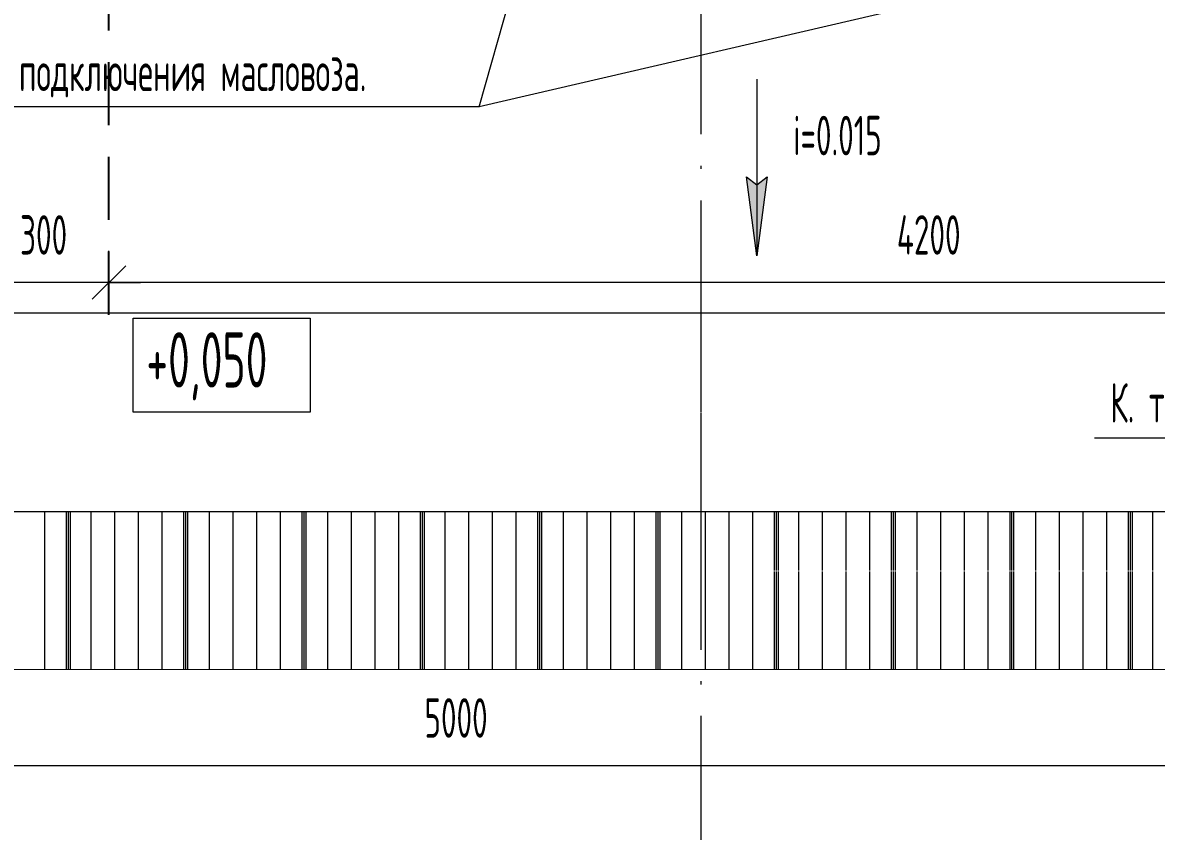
# Model space of a CAD drawing. Header units: millimetres. Extents: x -2281 to 5887, y 0 to 4166.
# Drawn here: x 448.4 to 520.2, y 128.7 to 179.9 of the extents above; entities that cross this region are included whole.
import ezdxf

# ---------------------------------------------------------------- set-up
doc = ezdxf.new("R2010")
doc.units = ezdxf.units.MM
for name, pattern in [('K5LT32848', [19.2, 15, -2, 0.2, -2]), ('K5LT32892', [6, 4, -2]), ('K5LT_DASHED', [6, 4, -2]), ('K5LT_THIN', [0])]:
    doc.linetypes.add(name, pattern=pattern)
doc.layers.add('Системный слой', color=7, linetype='Continuous')
doc.styles.add('KDIMTEXTSTYLE', font='GOST_AU.SHX', dxfattribs={"width": 0.96, "oblique": 15, "height": 5})
doc.styles.add('KTEXTSTYLE', font='GOST_AU.SHX', dxfattribs={"width": 0.96, "height": 5})
doc.dimstyles.new('KDIMSTYLE (0.03)', dxfattribs={"dimtxt": 5, "dimasz": 1, "dimexe": 2, "dimexo": 0, "dimgap": 1, "dimtad": 1, "dimlfac": 40, "dimtxsty": 'KDIMTEXTSTYLE', "dimsah": 1, "dimcen": 0, "dimdle": 1, "dimadec": 0, "dimazin": 0, "dimtfac": 0.667, "dimtmove": 0, "dimatfit": 3, "dimfxl": 1, "dimtvp": 1, "dimtolj": 1, "dimtzin": 0, "dimarcsym": 0})

# ---------------------------------------------------------------- blocks, each defined once
blk = doc.blocks.new('U193')
at = {"layer": 'Системный слой', "color": 7, "linetype": 'K5LT_THIN', "lineweight": 13}
for q in [(516.292, 153.612), (528.968, 145.229)]:
    blk.add_line((527.156, 153.612), q, dxfattribs=at)
at = {"layer": 'Системный слой', "color": 7, "insert": (517.292, 157.112), "char_height": 2.5, "attachment_point": 1, "style": 'KTEXTSTYLE'}
blk.add_mtext('\\H3.5;\\W0.965;\\Q15;\\Q0;\\W0.715;\\H2.50;К. трап.', dxfattribs=at)
blk = doc.blocks.new('U192')
at = {"layer": 'Системный слой', "color": 7, "linetype": 'K5LT_THIN', "lineweight": 13}
for p, q in [((413.849, 148.968), (538.849, 148.968)), ((449.773, 148.96), (449.773, 138.96)), ((451.148, 148.96), (451.148, 138.96)), ((451.273, 148.96), (451.273, 138.96)), ((451.273, 148.96), (451.273, 138.96)), ((451.398, 148.96), (451.398, 138.96)), ((452.697, 148.96), (452.697, 138.96)), ((454.197, 148.959), (454.197, 138.959)), ((455.697, 148.959), (455.697, 138.959)), ((457.197, 148.959), (457.197, 138.959)), ((458.572, 148.958), (458.572, 138.958)), ((458.697, 148.958), (458.697, 138.958)), ((458.697, 148.958), (458.697, 138.958)), ((458.822, 148.958), (458.822, 138.958)), ((460.197, 148.958), (460.197, 138.958)), ((461.697, 148.958), (461.697, 138.958)), ((463.197, 148.957), (463.197, 138.957)), ((464.697, 148.957), (464.697, 138.957)), ((466.072, 148.957), (466.072, 138.957)), ((466.197, 148.957), (466.197, 138.957)), ((466.197, 148.957), (466.197, 138.957)), ((466.322, 148.957), (466.322, 138.957)), ((467.697, 148.956), (467.697, 138.956)), ((469.197, 148.956), (469.197, 138.956)), ((470.697, 148.956), (470.697, 138.956)), ((472.197, 148.955), (472.197, 138.955)), ((473.572, 148.955), (473.572, 138.955)), ((473.697, 148.955), (473.697, 138.955)), ((473.697, 148.955), (473.697, 138.955)), ((473.822, 148.955), (473.822, 138.955)), ((475.121, 148.955), (475.121, 138.955)), ((476.621, 148.954), (476.621, 138.954)), ((478.121, 148.954), (478.121, 138.954)), ((479.621, 148.954), (479.621, 138.954)), ((480.996, 148.953), (480.996, 138.953)), ((481.121, 148.953), (481.121, 138.953)), ((481.121, 148.953), (481.121, 138.953)), ((481.246, 148.953), (481.246, 138.953)), ((482.621, 148.953), (482.621, 138.953)), ((484.121, 148.953), (484.121, 138.953)), ((485.621, 148.952), (485.621, 138.952)), ((487.121, 148.952), (487.121, 138.952)), ((488.496, 148.952), (488.496, 138.952)), ((488.621, 148.952), (488.621, 138.952)), ((488.621, 148.952), (488.621, 138.952)), ((488.746, 148.951), (488.746, 138.951)), ((490.121, 148.951), (490.121, 138.951)), ((491.621, 148.951), (491.621, 138.951)), ((493.121, 148.951), (493.121, 138.951)), ((494.621, 148.95), (494.621, 138.95)), ((495.996, 145.179), (495.996, 138.95)), ((496.121, 145.179), (496.121, 138.95)), ((496.121, 145.179), (496.121, 138.95)), ((496.246, 145.179), (496.246, 138.95)), ((497.545, 145.179), (497.545, 138.95)), ((499.045, 145.179), (499.045, 138.949)), ((500.545, 145.179), (500.545, 138.949)), ((502.045, 145.179), (502.045, 138.949)), ((503.42, 145.179), (503.42, 138.948)), ((503.545, 145.179), (503.545, 138.948)), ((503.545, 145.179), (503.545, 138.948)), ((503.67, 145.179), (503.67, 138.948)), ((505.045, 145.179), (505.045, 138.948)), ((506.545, 145.179), (506.545, 138.948)), ((508.045, 145.179), (508.045, 138.947)), ((509.545, 145.179), (509.545, 138.947)), ((510.92, 145.179), (510.92, 138.947)), ((511.045, 145.179), (511.045, 138.947)), ((511.045, 145.179), (511.045, 138.947)), ((511.17, 145.179), (511.17, 138.946)), ((512.545, 145.179), (512.545, 138.946)), ((514.045, 145.179), (514.045, 138.946)), ((515.545, 145.179), (515.545, 138.946)), ((517.045, 145.179), (517.045, 138.945)), ((518.42, 145.179), (518.42, 138.945)), ((518.545, 145.179), (518.545, 138.945)), ((518.545, 145.179), (518.545, 138.945)), ((518.67, 145.179), (518.67, 138.945)), ((519.968, 145.179), (519.968, 138.945)), ((538.849, 138.94), (413.849, 138.968))]:
    blk.add_line(p, q, dxfattribs=at)
at = {"layer": 'Системный слой', "color": 7, "linetype": 'K5LT_DASHED', "lineweight": 13}
for p, q in [((495.996, 148.95), (495.996, 145.229)), ((496.121, 148.95), (496.121, 145.229)), ((496.121, 148.95), (496.121, 145.229)), ((496.246, 148.95), (496.246, 145.229)), ((497.545, 148.95), (497.545, 145.229)), ((499.045, 148.949), (499.045, 145.229)), ((500.545, 148.949), (500.545, 145.229)), ((502.045, 148.949), (502.045, 145.229)), ((503.42, 148.948), (503.42, 145.229)), ((503.545, 148.948), (503.545, 145.229)), ((503.545, 148.948), (503.545, 145.229)), ((503.67, 148.948), (503.67, 145.229)), ((505.045, 148.948), (505.045, 145.229)), ((506.545, 148.948), (506.545, 145.229)), ((508.045, 148.947), (508.045, 145.229)), ((509.545, 148.947), (509.545, 145.229)), ((510.92, 148.947), (510.92, 145.229)), ((511.045, 148.947), (511.045, 145.229)), ((511.045, 148.947), (511.045, 145.229)), ((511.17, 148.946), (511.17, 145.229)), ((512.545, 148.946), (512.545, 145.229)), ((514.045, 148.946), (514.045, 145.229)), ((515.545, 148.946), (515.545, 145.229)), ((517.045, 148.945), (517.045, 145.229)), ((518.42, 148.945), (518.42, 145.229)), ((518.545, 148.945), (518.545, 145.229)), ((518.545, 148.945), (518.545, 145.229)), ((518.67, 148.945), (518.67, 145.229)), ((519.968, 148.945), (519.968, 145.229))]:
    blk.add_line(p, q, dxfattribs=at)
at = {"layer": 'Системный слой'}
blk.add_blockref('U193', (0, 0), dxfattribs=at)
blk = doc.blocks.new('U226')
at = {"layer": 'Системный слой', "color": 7, "linetype": 'K5LT_THIN', "lineweight": 13}
for p, q in [((455.384, 161.231), (466.596, 161.231)), ((455.384, 155.273), (455.384, 161.231)), ((466.596, 161.231), (466.596, 155.273)), ((466.596, 155.273), (455.384, 155.273))]:
    blk.add_line(p, q, dxfattribs=at)
at = {"layer": 'Системный слой', "color": 7, "insert": (456.221, 160.329), "char_height": 2.5, "attachment_point": 1, "style": 'KTEXTSTYLE'}
blk.add_mtext('\\H3.5;\\W0.965;\\Q15;\\Q0;\\W0.715;+0,050', dxfattribs=at)
blk = doc.blocks.new('U533')
at = {"layer": 'Системный слой', "color": 7, "linetype": 'K5LT_THIN', "lineweight": 13}
for q in [(479.755, 183.277), (442.305, 174.598)]:
    blk.add_line((477.311, 174.598), q, dxfattribs=at)
at = {"layer": 'Системный слой', "color": 7, "insert": (443.305, 178.098), "char_height": 2.5, "attachment_point": 1, "style": 'KTEXTSTYLE'}
blk.add_mtext('\\H3.5;\\W0.965;\\Q15;\\Q0;\\W0.715;\\H2.50;Пост подключения масловоза.', dxfattribs=at)
blk = doc.blocks.new('U591')
at = {"layer": 'Системный слой'}
blk.add_hatch(color=7, dxfattribs=at).paths.add_polyline_path([(494.903, 165.163), (495.562, 170.163), (494.903, 169.663), (494.245, 170.163)])
at = {"layer": 'Системный слой', "color": 7, "linetype": 'K5LT_THIN', "lineweight": 13}
for p, q in [((494.903, 176.353), (494.903, 165.163)), ((494.903, 165.163), (494.245, 170.163)), ((494.245, 170.163), (494.903, 169.663)), ((494.903, 169.663), (495.562, 170.163)), ((495.562, 170.163), (494.903, 165.163))]:
    blk.add_line(p, q, dxfattribs=at)
blk = doc.blocks.new('D115')
at = {"layer": 'Системный слой', "color": 7, "linetype": 'K5LT_THIN', "lineweight": 13, "transparency": 16777216}
for p, q in [((453.849, 161.44), (453.849, 165.475)), ((558.849, 161.44), (558.849, 165.475)), ((454.91, 164.536), (452.789, 162.415)), ((557.789, 162.415), (559.91, 164.536)), ((453.849, 163.475), (451.849, 163.475)), ((558.849, 163.475), (453.849, 163.475)), ((558.849, 163.475), (560.849, 163.475))]:
    blk.add_line(p, q, dxfattribs=at)
at = {"transparency": 16777216}
blk.add_wipeout([(503.769, 164.725), (503.769, 168.293), (508.722, 168.293), (508.722, 164.725)], dxfattribs=at).dxf.layer = 'Системный слой'
at = {"layer": 'Системный слой', "color": 7, "transparency": 16777216, "insert": (503.769, 167.743), "char_height": 2.5, "attachment_point": 1, "style": 'KTEXTSTYLE'}
blk.add_mtext('\\H3.5;\\W0.965;\\Q15;\\Q0;\\W0.715;\\H2.50;4200', dxfattribs=at)
blk = doc.blocks.new('KDIMARROW_03')
at = {"layer": 'Системный слой', "color": 0, "linetype": 'K5LT_THIN', "lineweight": 13}
for p, q in [((-1.061, -1.061), (1.061, 1.061)), ((0, 0), (-1, 0)), ((0, 0), (2, 0))]:
    blk.add_line(p, q, dxfattribs=at)
blk = doc.blocks.new('D117')
at = {"layer": 'Системный слой', "color": 7, "linetype": 'K5LT_THIN', "lineweight": 13, "transparency": 16777216}
for p, q in [((446.349, 161.44), (446.349, 165.475)), ((453.849, 161.44), (453.849, 165.475)), ((447.41, 164.536), (445.289, 162.415)), ((452.789, 162.415), (454.91, 164.536)), ((446.349, 163.475), (444.349, 163.475)), ((453.849, 163.475), (446.349, 163.475)), ((453.849, 163.475), (455.849, 163.475))]:
    blk.add_line(p, q, dxfattribs=at)
at = {"transparency": 16777216}
blk.add_wipeout([(448.214, 164.725), (448.214, 168.293), (451.834, 168.293), (451.834, 164.725)], dxfattribs=at).dxf.layer = 'Системный слой'
at = {"layer": 'Системный слой', "color": 7, "transparency": 16777216, "insert": (448.214, 167.743), "char_height": 2.5, "attachment_point": 1, "style": 'KTEXTSTYLE'}
blk.add_mtext('\\H3.5;\\W0.965;\\Q15;\\Q0;\\W0.715;\\H2.50;300', dxfattribs=at)
blk = doc.blocks.new('D135')
at = {"layer": 'Системный слой', "color": 7, "linetype": 'K5LT_THIN', "lineweight": 13, "transparency": 16777216}
for p, q in [((413.849, 148.968), (413.849, 130.883)), ((538.849, 148.968), (538.849, 130.883)), ((414.91, 133.943), (412.789, 131.822)), ((537.789, 131.822), (539.91, 133.943)), ((413.849, 132.883), (411.849, 132.883)), ((413.849, 132.883), (538.849, 132.883)), ((538.849, 132.883), (540.849, 132.883))]:
    blk.add_line(p, q, dxfattribs=at)
at = {"transparency": 16777216}
blk.add_wipeout([(473.836, 134.133), (473.836, 137.7), (478.662, 137.7), (478.662, 134.133)], dxfattribs=at).dxf.layer = 'Системный слой'
at = {"layer": 'Системный слой', "color": 7, "transparency": 16777216, "insert": (473.836, 137.15), "char_height": 2.5, "attachment_point": 1, "style": 'KTEXTSTYLE'}
blk.add_mtext('\\H3.5;\\W0.965;\\Q15;\\Q0;\\W0.715;\\H2.50;5000', dxfattribs=at)

msp = doc.modelspace()

# ---------------------------------------------------------------- linework, layer by layer
at = {"layer": 'Системный слой', "color": 1, "linetype": 'K5LT32848', "lineweight": 18, "true_color": 0xff0000}
for p, q in [((491.34918, 571.87341), (491.34918, 155.27341)), ((491.34918, 155.22341), (491.34918, 20.29605))]:
    msp.add_line(p, q, dxfattribs=at)
at = {"layer": 'Системный слой', "color": 1, "linetype": 'K5LT32892', "lineweight": 25, "true_color": 0xff0000}
msp.add_line((453.84918, 161.44032), (453.84918, 193.97341), dxfattribs=at)
at = {"layer": 'Системный слой', "color": 7, "linetype": 'K5LT_THIN', "lineweight": 13}
for p, q in [((514.67671, 183.28025), (477.31149, 174.59841)), ((598.84918, 161.53504), (393.34714, 161.53504))]:
    msp.add_line(p, q, dxfattribs=at)

# ---------------------------------------------------------------- block references
at = {"layer": 'Системный слой'}
for name in ['U533', 'U591', 'U226', 'U192']:
    msp.add_blockref(name, (0, 0), dxfattribs=at)

# ---------------------------------------------------------------- texts
at = {"layer": 'Системный слой', "color": 7, "insert": (497.20416, 174.03762), "char_height": 2.5, "attachment_point": 1, "style": 'KTEXTSTYLE'}
msp.add_mtext('\\H3.5;\\W0.965;\\Q15;\\Q0;\\W0.715;\\H2.50;i=0.015', dxfattribs=at)

# ---------------------------------------------------------------- next in the draw order: dimensions: what is measured, and where the dimension line sits
at = {"layer": 'Системный слой', "color": 7}
for base, p1, p2, picture, middle in [((558.84918, 163.47522), (453.84918, 161.44032), (558.84918, 161.44032), 'D115', (506.34918, 163.47522)), ((413.84918, 132.88257), (538.84918, 148.9682), (413.84918, 148.9682), 'D135', (476.34918, 132.88257))]:
    dim = msp.add_linear_dim(base=base, p1=p1, p2=p2, dimstyle='KDIMSTYLE (0.03)', override={"dimexo": 0, "dimpost": '\\H2.5;\\W0.715;\\Q0;<>', "dimblk1": 'KDIMARROW_03', "dimblk2": 'KDIMARROW_03', "dimse1": 0, "dimse2": 0, "dimclrt": 7, "dimtolj": 1}, dxfattribs=at)
    dim.commit()
    dim.dimension.update_dxf_attribs({"geometry": picture, "text_midpoint": middle, "dimtype": 160})

# ---------------------------------------------------------------- next in the draw order: dimensions: what is measured, and where the dimension line sits
dim = msp.add_linear_dim(base=(453.84918, 163.47522), p1=(446.34918, 161.44032), p2=(453.84918, 161.44032), dimstyle='KDIMSTYLE (0.03)', override={"dimexo": 0, "dimpost": '\\H2.5;\\W0.715;\\Q0;<>', "dimblk1": 'KDIMARROW_03', "dimblk2": 'KDIMARROW_03', "dimse1": 0, "dimse2": 0, "dimclrt": 7, "dimtolj": 1}, dxfattribs=at)
dim.commit()
dim.dimension.update_dxf_attribs({"geometry": 'D117', "text_midpoint": (450.09918, 163.47522), "dimtype": 160})

doc.saveas('drawing.dxf')
